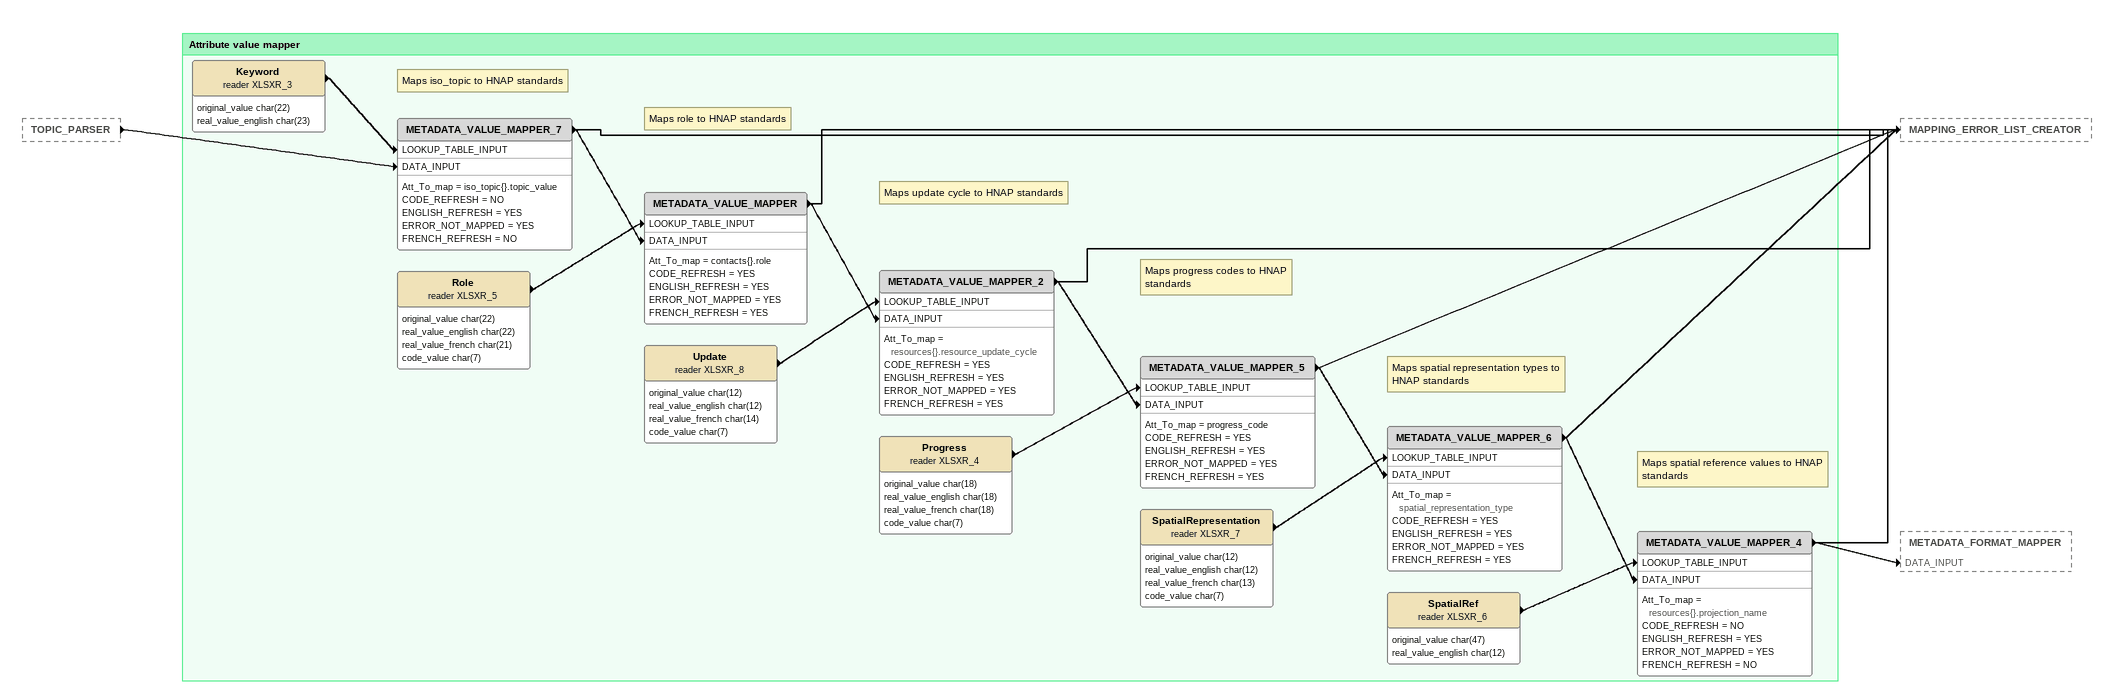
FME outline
TOPIC_PARSER [outside]
    -> METADATA_VALUE_MAPPER_7 [DATA_INPUT]

Bookmark: Attribute value mapper
Keyword (reader XLSXR_3)
    attributes: original_value char(22), real_value_english char(23)
    -> METADATA_VALUE_MAPPER_7 [LOOKUP_TABLE_INPUT]
Note: Maps iso_topic to HNAP standards
METADATA_VALUE_MAPPER_7
    Att_To_map = iso_topic{}.topic_value
    CODE_REFRESH = NO
    ENGLISH_REFRESH = YES
    ERROR_NOT_MAPPED = YES
    FRENCH_REFRESH = NO
    -> METADATA_VALUE_MAPPER [DATA_INPUT]
    -> MAPPING_ERROR_LIST_CREATOR
Role (reader XLSXR_5)
    attributes: original_value char(22), real_value_english char(22), real_value_french char(21), code_value char(7)
    -> METADATA_VALUE_MAPPER [LOOKUP_TABLE_INPUT]
Note: Maps role to HNAP standards
METADATA_VALUE_MAPPER
    Att_To_map = contacts{}.role
    CODE_REFRESH = YES
    ENGLISH_REFRESH = YES
    ERROR_NOT_MAPPED = YES
    FRENCH_REFRESH = YES
    -> METADATA_VALUE_MAPPER_2 [DATA_INPUT]
    -> MAPPING_ERROR_LIST_CREATOR
Update (reader XLSXR_8)
    attributes: original_value char(12), real_value_english char(12), real_value_french char(14), code_value char(7)
    -> METADATA_VALUE_MAPPER_2 [LOOKUP_TABLE_INPUT]
Note: Maps update cycle to HNAP standards
METADATA_VALUE_MAPPER_2
    Att_To_map = resources{}.resource_update_cycle
    CODE_REFRESH = YES
    ENGLISH_REFRESH = YES
    ERROR_NOT_MAPPED = YES
    FRENCH_REFRESH = YES
    -> METADATA_VALUE_MAPPER_5 [DATA_INPUT]
    -> MAPPING_ERROR_LIST_CREATOR
Progress (reader XLSXR_4)
    attributes: original_value char(18), real_value_english char(18), real_value_french char(18), code_value char(7)
    -> METADATA_VALUE_MAPPER_5 [LOOKUP_TABLE_INPUT]
Note: Maps progress codes to HNAP standards
METADATA_VALUE_MAPPER_5
    Att_To_map = progress_code
    CODE_REFRESH = YES
    ENGLISH_REFRESH = YES
    ERROR_NOT_MAPPED = YES
    FRENCH_REFRESH = YES
    -> METADATA_VALUE_MAPPER_6 [DATA_INPUT]
    -> MAPPING_ERROR_LIST_CREATOR
SpatialRepresentation (reader XLSXR_7)
    attributes: original_value char(12), real_value_english char(12), real_value_french char(13), code_value char(7)
    -> METADATA_VALUE_MAPPER_6 [LOOKUP_TABLE_INPUT]
Note: Maps spatial representation types to HNAP standards
METADATA_VALUE_MAPPER_6
    Att_To_map = spatial_representation_type
    CODE_REFRESH = YES
    ENGLISH_REFRESH = YES
    ERROR_NOT_MAPPED = YES
    FRENCH_REFRESH = YES
    -> METADATA_VALUE_MAPPER_4 [DATA_INPUT]
    -> MAPPING_ERROR_LIST_CREATOR
SpatialRef (reader XLSXR_6)
    attributes: original_value char(47), real_value_english char(12)
    -> METADATA_VALUE_MAPPER_4 [LOOKUP_TABLE_INPUT]
Note: Maps spatial reference values to HNAP standards
METADATA_VALUE_MAPPER_4
    Att_To_map = resources{}.projection_name
    CODE_REFRESH = NO
    ENGLISH_REFRESH = YES
    ERROR_NOT_MAPPED = YES
    FRENCH_REFRESH = NO
    -> METADATA_FORMAT_MAPPER [DATA_INPUT]
    -> MAPPING_ERROR_LIST_CREATOR
